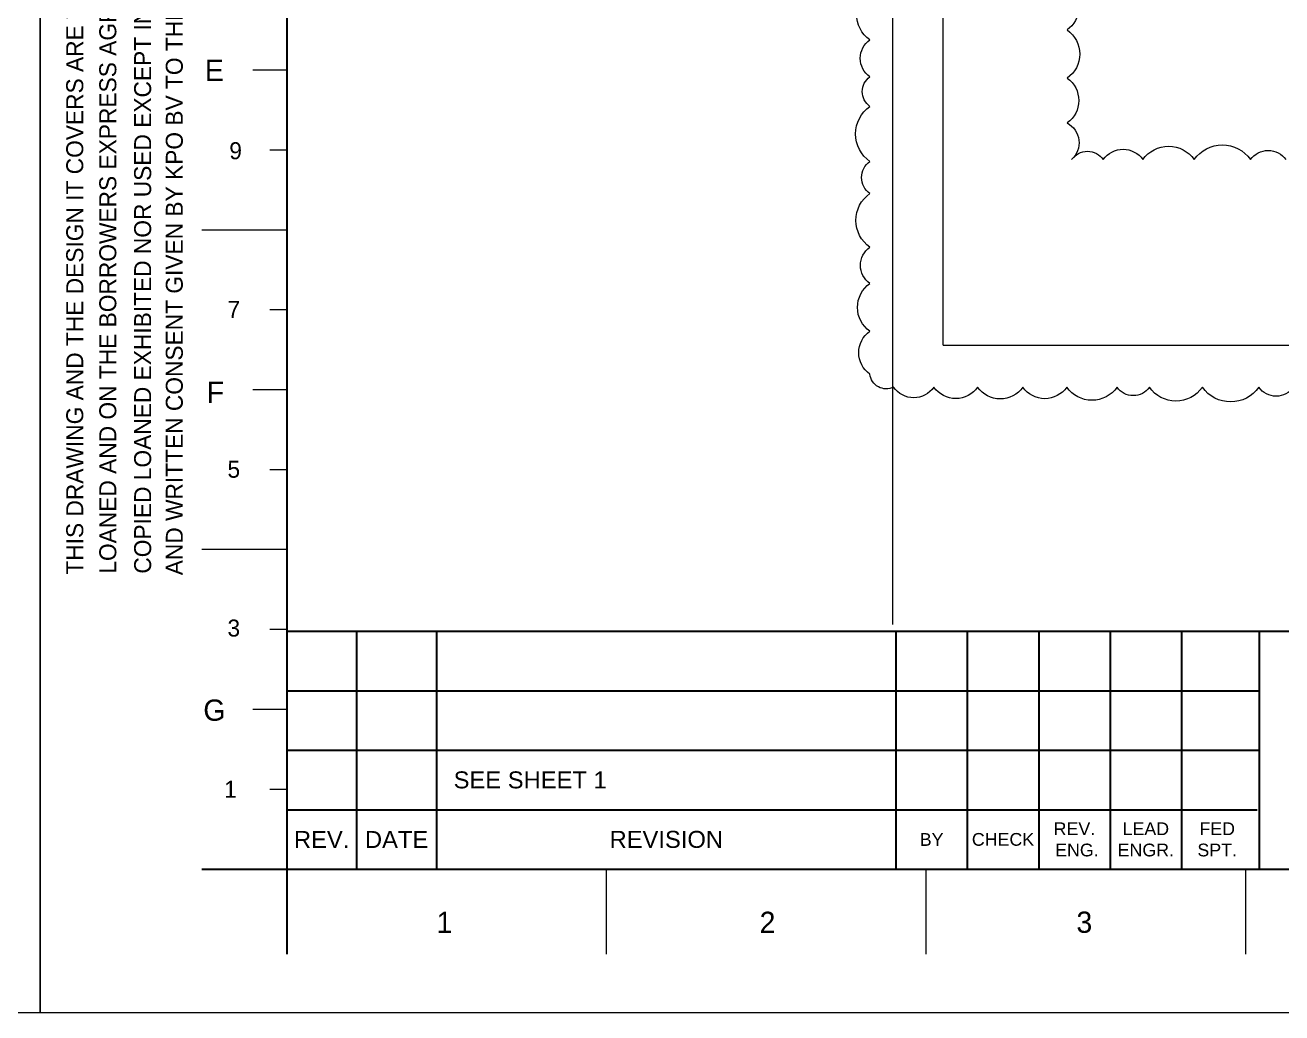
# Model space of a CAD drawing. Header units: millimetres. Extents: x 136827 to 348827, y 2171 to 31871.
# Drawn here: x 264649 to 279435, y 2171 to 13793 of the extents above; entities that cross this region are included whole.
import ezdxf

# ---------------------------------------------------------------- set-up
doc = ezdxf.new("R2010")
doc.units = ezdxf.units.MM
doc.linetypes.add('JIS_08_11', pattern=[12.799999999999999, 11, -0.6, 0.6, -0.6])
for name, color, linetype, lineweight in [('Level 1', 7, 'Continuous', 0), ('Level 32', 7, 'Continuous', 0), ('Main', 7, 'Continuous', 20), ('Text', 7, 'Continuous', 9)]:
    doc.layers.add(name, color=color, linetype=linetype, lineweight=lineweight)
doc.styles.add('01_ГОСТ_ISO', font='arial.ttf', dxfattribs={"height": 2.5})
doc.styles.add('Styledgn000', font='dgn000.shx')
doc.styles.add('Styledgn001', font='dgn001.shx')

# ---------------------------------------------------------------- blocks, each defined once
blk = doc.blocks.new('AnonymousCell1')
at = {"layer": 'Level 1', "color": 7, "linetype": 'Continuous', "lineweight": 30, "char_height": 2.000025, "attachment_point": 7, "rotation": 90, "line_spacing_factor": 0.8, "style": 'Styledgn000'}
for s, insert in [('COPIED LOANED EXHIBITED NOR USED EXCEPT IN THE LIMITED WAY AND PRIVATE USE PERMITTED', (3.797508250000647, -78.23749999999973)), ('LOANED AND ON THE BORROWERS EXPRESS AGREEMENT THAT THEY WILL NOT BE REPRODUCED', (-0.3024917499997173, -78.23749999999973)), ('THIS DRAWING AND THE DESIGN IT COVERS ARE THE PROPERTY OF KPO BV THEY ARE MERELY', (-4.189991749999535, -78.34999999999991)), ('AND WRITTEN CONSENT GIVEN BY KPO BV TO THE BORROWER.', (7.522508250000101, -78.42499999999973))]:
    blk.add_mtext(s, dxfattribs=dict(at, insert=insert))

msp = doc.modelspace()

# ---------------------------------------------------------------- linework, layer by layer
at = {"layer": 'Level 1', "color": 7, "linetype": 'Continuous', "lineweight": 30}
for p, q in [((267726.8619486112, 31871.03941830341), (267726.8619486112, 2861.039418303408)), ((267726.8619486112, 30181.03941830341), (267726.8619486112, 3861.039418303408)), ((267726.8619486112, 6661.039418303408), (305326.8619486112, 6661.039418303408)), ((268548.1119486131, 6661.039418303408), (268548.1119486131, 3861.039418303408)), ((269490.6119486131, 6661.039418303408), (269490.6119486131, 3861.039418303408)), ((274894.3619486131, 6661.039418303408), (274894.3619486131, 3861.039418303408)), ((275734.3619486131, 6661.039418303408), (275734.3619486131, 3861.039418303408)), ((276574.3619486112, 6661.039418303408), (276574.3619486112, 3861.039418303408)), ((277414.3619486112, 6661.039418303408), (277414.3619486112, 3861.039418303408)), ((278254.3619486131, 6661.039418303408), (278254.3619486131, 3861.039418303408)), ((279168.1980429441, 6661.039418303408), (279168.1980429441, 3861.039418303408)), ((267726.8619486112, 5961.039418303408), (279168.1980429441, 5961.039418303408)), ((267726.8619486112, 5261.039418303408), (279168.1980429441, 5261.039418303408)), ((267726.8619486112, 4561.039418303408), (279144.361953415, 4561.039418303408)), ((266726.8619486112, 3861.039418303408), (279019.3619486131, 3861.039418303408)), ((267726.8619486112, 3861.039418303408), (306470.6119486112, 3861.039418303408))]:
    msp.add_line(p, q, dxfattribs=at)
at = {"layer": 'Level 1', "color": 7, "linetype": 'Continuous', "lineweight": 0}
for p, q in [((267726.8619486112, 13261.03941830341), (267326.8619486112, 13261.03941830341)), ((267726.8619486112, 12321.03941830341), (267526.8619486112, 12321.03941830341)), ((267726.8619486112, 11381.03941830341), (266726.8619486112, 11381.03941830341)), ((267726.8619486112, 10441.03941830294), (267526.8619486112, 10441.03941830294)), ((267726.8619486112, 9501.039418303873), (267326.8619486112, 9501.039418303873)), ((267726.8619486112, 8561.039418303408), (267526.8619486112, 8561.039418303408)), ((267726.8619486112, 7621.039418303408), (266726.8619486112, 7621.039418303408)), ((267726.8619486112, 6681.039418303408), (267526.8619486112, 6681.039418303408)), ((267726.8619486112, 5741.039418302942), (267326.8619486112, 5741.039418302942)), ((267726.8619486112, 4801.039418303873), (267526.8619486112, 4801.039418303873)), ((271486.8619486112, 3861.039418303408), (271486.8619486112, 2861.039418303408)), ((275246.8619486131, 3861.039418303408), (275246.8619486131, 2861.039418303408)), ((275246.8619486131, 3861.039418303408), (275246.8619486131, 2861.039418303408)), ((279006.8619486131, 3861.039418303408), (279006.8619486131, 2861.039418303408))]:
    msp.add_line(p, q, dxfattribs=at)
at = {"layer": 'Level 1', "color": 126, "linetype": 'Continuous', "lineweight": 0, "true_color": 0x006969, "flags": 128}
for points in [[(222826.8619486112, 31871.03941830341), (264826.8619486112, 31871.03941830341), (264826.8619486112, 2171.039418303408), (222826.8619486112, 2171.039418303408), (222826.8619486112, 31871.03941830341)], [(264826.8619486112, 31871.03941830341), (306826.8619486112, 31871.03941830341), (306826.8619486112, 2171.039418303408), (264826.8619486112, 2171.039418303408), (264826.8619486112, 31871.03941830341)]]:
    msp.add_lwpolyline(points, dxfattribs=at)
at = {"layer": 'Level 32', "color": 7, "linetype": 'JIS_08_11', "lineweight": 0}
msp.add_line((274856.9953373712, 6742.030148709018), (274856.9953373712, 28888.28014870902), dxfattribs=at)
at = {"layer": 'Main'}
for q in [(275448.9956011069, 18089.55237730342), (281555.0106677577, 10027.60518696846)]:
    msp.add_line((275448.9956011069, 10027.60518696846), q, dxfattribs=at)
at = {"layer": 'Main', "color": 1}
for points in [[(279572.2708454488, 9532.382177745923, -0.52056705), (279164.1773367358, 9532.382177745923, -0.52056705), (278500.3082001044, 9532.382177745923, -0.52056705), (277876.8964342017, 9532.382177745923, -0.52056705), (277497.0935837729, 9532.382177745923, -0.52056705), (276905.0243271021, 9532.382177745923, -0.52056705), (276387.0947027849, 9532.382177745923, -0.52056705), (275855.6453787699, 9532.382177745923, -0.52056705), (275341.7238520306, 9532.382177745923, -0.52056705), (274866.5913508353, 9532.382177745923, -0.52056705), (274588.2948958642, 9686.543174886201, -0.52056705), (274588.2948958642, 10190.05788989419, -0.52056705), (274588.2948958642, 10753.35836496565, -0.52056705), (274588.2948958642, 11178.96949811791, -0.52056705), (274588.2948958642, 11811.09938489423, -0.52056705), (274588.2948958642, 12187.97245841333, -0.52056705), (274588.2948958642, 12837.15201915026, -0.52056705), (274588.2948958642, 13184.75784208186, -0.52056705), (274588.2948958642, 13619.45331822147, -0.52056705), (274588.2948958642, 14227.32098996438, -0.52056705)], [(276908.5117665651, 14250.07885776379, -0.52056705), (276908.5117665651, 13735.68938054586, -0.52056705), (276908.5117665651, 13168.25873385864, -0.52056705), (276908.5117665651, 12641.47874179345, -0.52056705), (276960.8977507451, 12210.58378274794, -0.52056705), (277334.5256894232, 12210.58378274794, -0.52056705), (277800.3398723918, 12210.58378274794, -0.52056705), (278404.8403352559, 12210.58378274794, -0.52056705), (279066.1560899278, 12210.58378274794, -0.52056705), (279482.7032257656, 12210.58378274794, -0.52056705)]]:
    msp.add_lwpolyline(points, format="xyb", dxfattribs=at)

# ---------------------------------------------------------------- block references
at = {"color": 7, "linetype": 'Continuous', "lineweight": 0, "xscale": 100, "yscale": 100, "zscale": 100}
msp.add_blockref('AnonymousCell1', (265754.3619486131, 15162.28941830341), dxfattribs=at)

# ---------------------------------------------------------------- texts
at = {"layer": 'Level 1', "color": 7, "linetype": 'Continuous', "lineweight": 30, "line_spacing_factor": 0.8}
for s, insert, char_height, attachment_point, style in [('{\\Fdgn000|c0;E}', (266874.6199600901, 13261.03816830367), 249.9975, 5, 'Styledgn001'), ('{\\Fdgn000|c0;9}', (267125.3174246885, 12313.53691830346), 199.995, 5, 'Styledgn001'), ('{\\Fdgn000|c0;7}', (267104.5726581458, 10447.28691830393), 199.995, 5, 'Styledgn001'), ('{\\Fdgn000|c0;F}', (266887.1199600901, 9471.038168303203), 249.9975, 5, 'Styledgn001'), ('{\\Fdgn000|c0;5}', (267103.7914276775, 8566.03691830393), 199.995, 5, 'Styledgn001'), ('{\\Fdgn000|c0;3}', (267103.7914276775, 6697.286918303929), 199.995, 5, 'Styledgn001'), ('{\\Fdgn000|c0;G}', (266875.1801447198, 5731.038168303203), 249.9975, 5, 'Styledgn001'), ('{\\Fdgn000|c0;1}', (267064.2319635674, 4802.286918303464), 199.995, 5, 'Styledgn001'), ('1', (269488.1119486131, 3236.038168303668), 249.9975, 4, 'Styledgn000'), ('{\\Fdgn000|c0;2}', (273290.6119486131, 3236.038168303668), 249.9975, 4, 'Styledgn001'), ('{\\Fdgn000|c0;3}', (277018.1119486149, 3236.038168303668), 249.9975, 4, 'Styledgn001')]:
    msp.add_mtext(s, dxfattribs=dict(at, insert=insert, char_height=char_height, attachment_point=attachment_point, style=style))
at = {"layer": 'Text', "attachment_point": 5, "style": '01_ГОСТ_ISO'}
for s, insert, char_height, width, rotation in [('\\pxi1,ql;{\\C0;SEE SHEET 1}', (272192.486948614, 4911.039418303408), 200, 5403.804648373713, 0.004474378926858075), ('{\\fArial|b0|i0|c0|p34;\\C0;REV.}', (268137.4869486131, 4211.039418303408), 200, 821.3046623467234, 0.004474378926858074), ('{\\fArial|b0|i0|c0|p34;\\C0;DATE}', (269019.3619486131, 4211.039418303408), 200, 942.5546619770588, 0.004474378926858074), ('{\\fArial|b0|i0|c0|p34;\\C0;REVISION}', (272192.4869486112, 4211.039418303408), 200, 5403.804648373698, 0.004474378926858074), ('\\pxqc;{\\fArial|b0|i0|c0|p34;\\C0;CHECK}', (276154.3892810736, 4211.072853851598), 150, 840.0000027290436, 0.004474378926858074), ('{\\fArial|b0|i0|c0|p34;\\C0;REV.\\P ENG.}', (276994.3892811239, 4211.071828885004), 150, 840.000002668121, 0.004474378926858074), ('\\pxqc;{\\fArial|b0|i0|c0|p34;\\C0;LEAD ENGR.}', (277834.3892785646, 4211.039420437533), 150, 840.0000026070459, 0.004474378926858074), ('\\pxqc;{\\fArial|b0|i0|c0|p34;\\C0;FED SPT.}', (278674.3892810699, 4211.068802795373), 150, 840.0000020887612, 0.004474378926858074), ('\\pxqc;{\\fArial|b0|i0|c0|p34;\\C0;BY}', (275314.3619486112, 4211.039418303408), 150, 840.0546622895957, 0.004474378926858074)]:
    msp.add_mtext(s, dxfattribs=dict(at, insert=insert, char_height=char_height, width=width, rotation=rotation))

doc.saveas('drawing.dxf')
